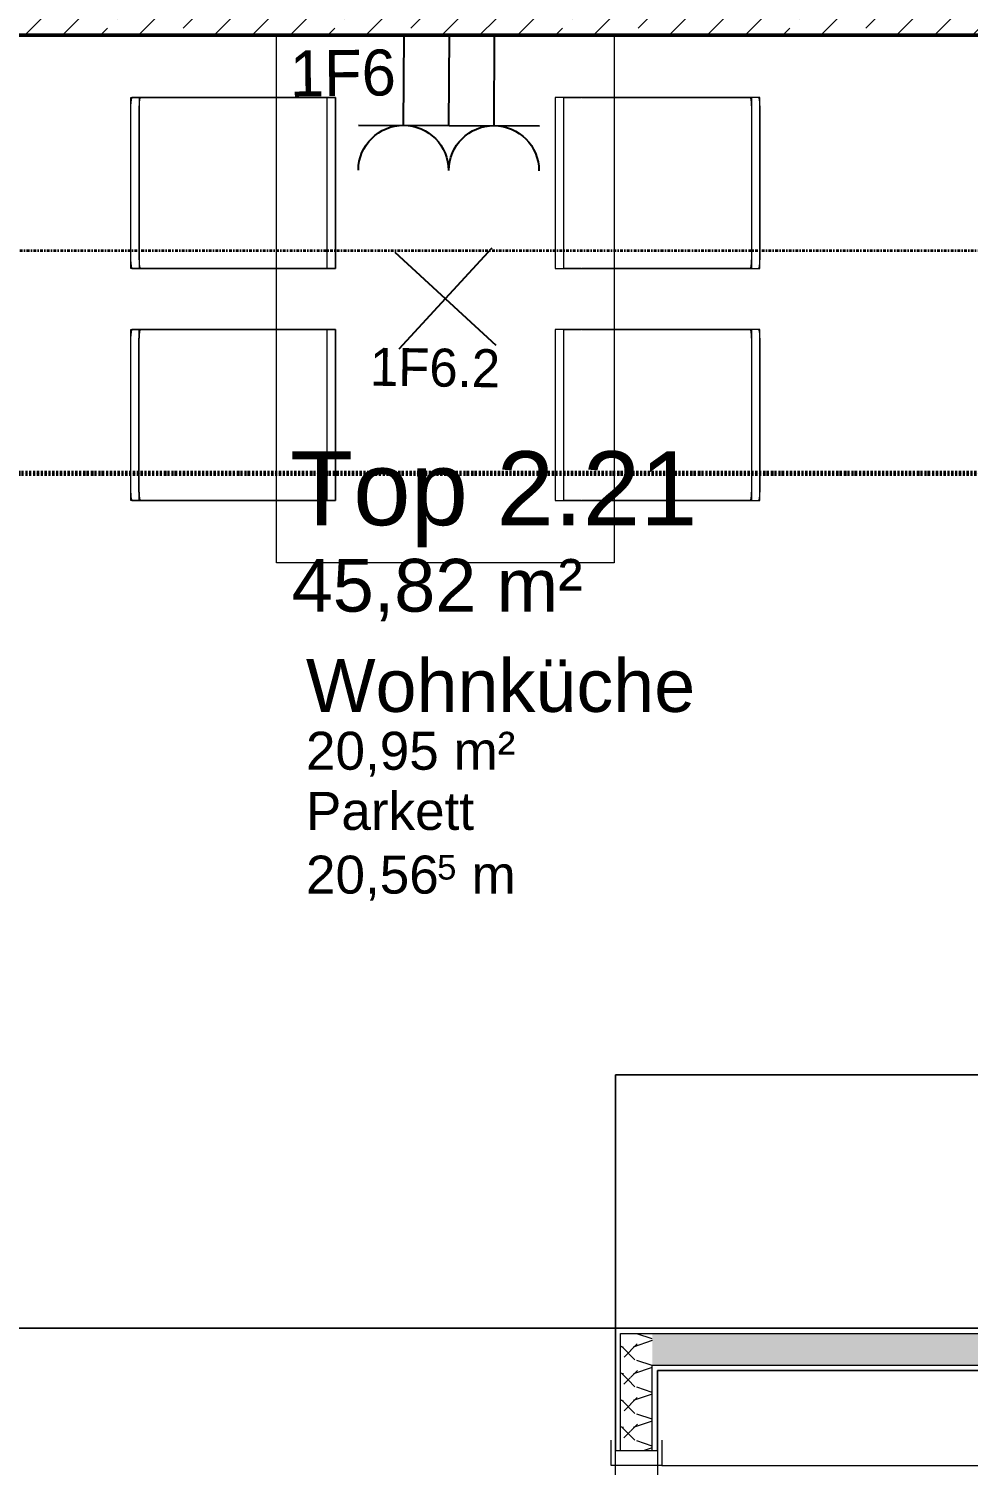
# Model space of a CAD drawing. Header units: metres. Extents: x -17679 to 22565, y -12299 to 33430.
# Drawn here: x 6841 to 9066, y 9820 to 13222 of the extents above; entities that cross this region are included whole.
import ezdxf
from ezdxf.enums import TextEntityAlignment as Align

# ---------------------------------------------------------------- set-up
doc = ezdxf.new("R2010")
doc.units = ezdxf.units.M
for name, pattern in [('Achse', [0.009, 0.005, -0.002, 0, -0.002]), ('Strich Punkt Mittel', [0.015875, 0.00635, -0.004763, 0, -0.004763]), ('Verdeckt', [0.003, 0.002, -0.001])]:
    doc.linetypes.add(name, pattern=pattern)
doc.layers.get('0').update_dxf_attribs({"color": 252})
for name, color, linetype, lineweight in [('A_Decken', 8, 'Continuous', 13), ('A_Moebel', 6, 'Continuous', 13), ('A_Raeume', 7, 'Continuous', 13), ('A_Raeume_', 7, 'Continuous', 5), ('A_Raeume_Beschriftung_', 7, 'Continuous', 9), ('A_Raster_', 1, 'Continuous', 9), ('A_Tueren', 31, 'Continuous', 13), ('A_Waende', 7, 'Continuous', 13), ('G-ANNO-SYMB_', 111, 'Continuous', 9)]:
    doc.layers.add(name, color=color, linetype=linetype, lineweight=lineweight)
doc.layers.add('E_Steckdose+Schalter', color=150, linetype='Continuous', true_color=0x0b6cf4)
doc.layers.add('ET_LEGENDE - Wohnung$0$800_KO_HI____L', color=130, linetype='Continuous')
doc.styles.add('Arial_1', font='arial.ttf', dxfattribs={"height": 0.175})
doc.styles.add('Arial_2', font='arial.ttf', dxfattribs={"height": 0.09})
doc.styles.add('Arial_3', font='arial.ttf', dxfattribs={"height": 0.05849})
doc.styles.add('Arial_4', font='arial.ttf', dxfattribs={"height": 0.125})
doc.styles.add('ET_LEGENDE - Wohnung$0$ROMANS', font='romans.shx', dxfattribs={"width": 0.6})

# ---------------------------------------------------------------- blocks, each defined once
blk = doc.blocks.new('*U543')
for p, q in [((-70.7, -70.7), (70.7, 70.7)), ((70.7, -70.7), (-70.7, 70.7))]:
    blk.add_line(p, q)
at = {"style": 'ET_LEGENDE - Wohnung$0$ROMANS', "width": 0.6, "flags": 1}
for tag, p in [('RAUMBUCHNUMMER', (0, -400)), ('ANLAGE', (0, -550))]:
    blk.add_attdef(tag, text='', height=100, dxfattribs=at).set_placement(p, align=Align.MIDDLE)
for tag, p in [('TEILANLAGE_NR', (0, -700)), ('KOMPONENTE', (0, -850)), ('KOMPONENTE_NR', (0, -1000)), ('BEZEICHNUNG', (0, -1150)), ('TYP', (0, -1300)), ('HERSTELLER', (0, -1450)), ('MODEL', (0, -1600)), ('LEISTUNG_MAX', (0, -1750)), ('SPEZIFISCH_1', (0, -1900)), ('SPEZIFISCH_2', (0, -2050)), ('SPEZIFISCH_3', (0, -2200)), ('SPEZIFISCH_4', (0, -2350)), ('SPEZIFISCH_5', (0, -2500)), ('GEWERKE_CODE', (0, -2650)), ('LV_POS', (0, -2800)), ('ZAEHLER', (0, -2950)), ('PLATZHALTER_1', (0, -3100)), ('PLATZHALTER_2', (0, -3250)), ('PLATZHALTER_3', (0, -3400)), ('JOBLISTE_VDMA', (0, -3550)), ('ET_SPEZIFISCH_1', (0, -3700)), ('ET_SPEZIFISCH_2', (0, -3850)), ('ET_SPEZIFISCH_3', (0, -4000)), ('ET_SPEZIFISCH_4', (0, -4150)), ('ET_SPEZIFISCH_5', (0, -4300)), ('ET_SPEZIFISCH_6', (0, -4450)), ('ET_SPEZIFISCH_7', (0, -4600))]:
    blk.add_attdef(tag, text='', height=100, dxfattribs=at).set_placement(p, align=Align.MIDDLE_CENTER)
blk = doc.blocks.new('*U552')
for p, q in [((-125.3, 0), (125.3, 0)), ((0, 0), (0, -125))]:
    blk.add_line(p, q)
for centre in [(-62.8, 62.6), (62.5, 62.5)]:
    blk.add_arc(centre, 62.5, 180, 0)
at = {"layer": 'ET_LEGENDE - Wohnung$0$800_KO_HI____L'}
for p, q in [((-62.8, 0.1), (-62.8, -124.9)), ((62.5, 0), (62.5, -125))]:
    blk.add_line(p, q, dxfattribs=at)
at = {"style": 'ET_LEGENDE - Wohnung$0$ROMANS', "width": 0.8, "flags": 1}
for tag, p in [('RAUMBUCHNUMMER', (0, -425)), ('ANLAGE', (0, -595.4)), ('TEILANLAGE_NR', (0, -755.5)), ('KOMPONENTE', (0, -901.3)), ('KOMPONENTE_NR', (0, -1063.3)), ('BEZEICHNUNG', (0, -1205.6)), ('TYP', (0, -1346.7)), ('HERSTELLER', (0, -1514.1)), ('MODEL', (0, -1677.3)), ('LEISTUNG_MAX', (0, -1851.5)), ('SPEZIFISCH_1', (0, -2012.8)), ('SPEZIFISCH_2', (0, -2200)), ('SPEZIFISCH_3', (0, -2374.2)), ('SPEZIFISCH_4', (0, -2548.5)), ('SPEZIFISCH_5', (0, -2722.7)), ('GEWERKE_CODE', (0, -2897)), ('LV_POS', (0, -3071.2)), ('ZAEHLER', (0, -3245.5)), ('PLATZHALTER_1', (0, -3419.7)), ('PLATZHALTER_2', (0, -3594)), ('PLATZHALTER_3', (0, -3768.2)), ('JOBLISTE_VDMA', (0, -3942.5))]:
    blk.add_attdef(tag, text='', height=100, dxfattribs=at).set_placement(p, align=Align.MIDDLE)
blk = doc.blocks.new('UZ_D1 - SL_0800x2000_Zimmertür_Stahlzarge_GK-7175508-263_PP_03DG_BT2')
at = {"layer": 'A_Tueren', "lineweight": 5}
for p, q in [((-0.4, 0.06), (-0.46, 0.06)), ((-0.4, -0.06), (-0.4, 0.06)), ((0.4, 0.06), (0.46, 0.06)), ((0.4, -0.06), (0.4, 0.06)), ((-0.46, -0.06), (-0.4, -0.06)), ((0.46, -0.06), (0.4, -0.06)), ((0.4, -0.06), (0.4, -0.86))]:
    blk.add_line(p, q, dxfattribs=at)
blk.add_arc((0.4, -0.06), 0.8, 180, 270, dxfattribs=at)
blk = doc.blocks.new('Moeb_Esstisch_rechteckig_bear - 125 x 80-V22-263_PP_03DG_BT2')
at = {"layer": 'A_Moebel', "color": 8}
for p, q in [((-1.4191, 0.7452), (-1.4391, 0.7452)), ((-1.4391, 0.7452), (-1.4391, 0.7423)), ((-1.4391, 0.7423), (-1.4391, 0.4)), ((-1.4391, 0.7423), (-1.4391, 0.7225)), ((-1.4391, 0.7423), (-1.4391, 0.6914)), ((-1.4391, 0.7255), (-1.4385, 0.7255)), ((-1.4391, 0.6716), (-1.4391, 0.7225)), ((-1.4384, 0.7255), (-1.4365, 0.7255)), ((-1.4364, 0.7255), (-1.4334, 0.7255)), ((-1.4332, 0.7255), (-1.4291, 0.7255)), ((-1.4291, 0.7255), (-1.4243, 0.7255)), ((-1.4242, 0.7255), (-1.4191, 0.7255)), ((-1.0541, 0.7452), (-1.4191, 0.7452)), ((-1.4191, 0.7452), (-1.0541, 0.7452)), ((-1.4191, 0.7255), (-1.0541, 0.7255)), ((-1.4191, 0.7255), (-1.0541, 0.7255)), ((-1.0341, 0.7452), (-1.0541, 0.7452)), ((-1.0541, 0.7255), (-1.0489, 0.7255)), ((-1.0489, 0.7255), (-1.0442, 0.7255)), ((-1.0441, 0.7255), (-1.0401, 0.7255)), ((-1.0399, 0.7255), (-1.037, 0.7255)), ((-1.0367, 0.7255), (-1.035, 0.7255)), ((-1.0347, 0.7255), (-1.0342, 0.7255)), ((-1.0341, 0.7423), (-1.0341, 0.7452)), ((-1.0341, 0.4), (-1.0341, 0.7423)), ((-1.0341, 0.7225), (-1.0341, 0.7423)), ((-1.0341, 0.6914), (-1.0341, 0.7423)), ((-1.0341, 0.7225), (-1.0341, 0.6716)), ((-0.8691, 0.7452), (-0.8891, 0.7452)), ((-0.8891, 0.7452), (-0.8891, 0.7423)), ((-0.8891, 0.7423), (-0.8891, 0.4)), ((-0.8891, 0.7423), (-0.8891, 0.7225)), ((-0.8891, 0.7423), (-0.8891, 0.6914)), ((-0.8891, 0.7255), (-0.8885, 0.7255)), ((-0.8891, 0.6716), (-0.8891, 0.7225)), ((-0.8884, 0.7255), (-0.8865, 0.7255)), ((-0.8864, 0.7255), (-0.8834, 0.7255)), ((-0.8832, 0.7255), (-0.8791, 0.7255)), ((-0.8791, 0.7255), (-0.8743, 0.7255)), ((-0.8742, 0.7255), (-0.8691, 0.7255)), ((-0.5041, 0.7452), (-0.8691, 0.7452)), ((-0.8691, 0.7452), (-0.5041, 0.7452)), ((-0.8691, 0.7255), (-0.5041, 0.7255)), ((-0.8691, 0.7255), (-0.5041, 0.7255)), ((-0.4841, 0.7452), (-0.5041, 0.7452)), ((-0.5041, 0.7255), (-0.4989, 0.7255)), ((-0.4989, 0.7255), (-0.4942, 0.7255)), ((-0.4941, 0.7255), (-0.4901, 0.7255)), ((-0.4899, 0.7255), (-0.487, 0.7255)), ((-0.4867, 0.7255), (-0.485, 0.7255)), ((-0.4847, 0.7255), (-0.4842, 0.7255)), ((-0.4841, 0.7423), (-0.4841, 0.7452)), ((-0.4841, 0.4), (-0.4841, 0.7423)), ((-0.4841, 0.7225), (-0.4841, 0.7423)), ((-0.4841, 0.6914), (-0.4841, 0.7423)), ((-0.4841, 0.7225), (-0.4841, 0.6716)), ((-1.4391, 0.6914), (-1.4391, 0.6868)), ((-1.4391, 0.6868), (-1.4391, 0.6783)), ((-1.0341, 0.6868), (-1.0341, 0.6914)), ((-1.0341, 0.6783), (-1.0341, 0.6868)), ((-0.8891, 0.6914), (-0.8891, 0.6868)), ((-0.8891, 0.6868), (-0.8891, 0.6783)), ((-0.4841, 0.6868), (-0.4841, 0.6914)), ((-0.4841, 0.6783), (-0.4841, 0.6868)), ((-1.4391, 0.6783), (-1.4391, 0.6663)), ((-1.4391, 0.6193), (-1.4391, 0.6716)), ((-1.4391, 0.6663), (-1.4391, 0.6517)), ((-1.4391, 0.6517), (-1.4391, 0.6353)), ((-1.0341, 0.6663), (-1.0341, 0.6783)), ((-1.0341, 0.6716), (-1.0341, 0.6193)), ((-1.0341, 0.6517), (-1.0341, 0.6663)), ((-1.0341, 0.6353), (-1.0341, 0.6517)), ((-0.8891, 0.6783), (-0.8891, 0.6663)), ((-0.8891, 0.6193), (-0.8891, 0.6716)), ((-0.8891, 0.6663), (-0.8891, 0.6517)), ((-0.8891, 0.6517), (-0.8891, 0.6353)), ((-0.4841, 0.6663), (-0.4841, 0.6783)), ((-0.4841, 0.6716), (-0.4841, 0.6193)), ((-0.4841, 0.6517), (-0.4841, 0.6663)), ((-0.4841, 0.6353), (-0.4841, 0.6517)), ((-1.4391, 0.6353), (-1.4391, 0.6181)), ((-1.4391, 0.4), (-1.4391, 0.6193)), ((-1.4391, 0.6181), (-1.4391, 0.4)), ((-1.0341, 0.6181), (-1.0341, 0.6353)), ((-1.0341, 0.6193), (-1.0341, 0.4)), ((-1.0341, 0.4), (-1.0341, 0.6181)), ((-0.8891, 0.6353), (-0.8891, 0.6181)), ((-0.8891, 0.4), (-0.8891, 0.6193)), ((-0.8891, 0.6181), (-0.8891, 0.4)), ((-0.4841, 0.6181), (-0.4841, 0.6353)), ((-0.4841, 0.6193), (-0.4841, 0.4)), ((-0.4841, 0.4), (-0.4841, 0.6181)), ((-1.5866, 0.4), (-0.3366, 0.4)), ((-1.5866, 0.4), (-0.3366, 0.4)), ((-1.4391, 0.4), (-1.4391, 0.2599)), ((-1.4391, 0.4), (-1.4391, 0.3221)), ((-1.4391, 0.3232), (-1.4391, 0.4)), ((-1.0341, 0.2599), (-1.0341, 0.4)), ((-1.0341, 0.4), (-1.0341, 0.3232)), ((-1.0341, 0.3221), (-1.0341, 0.4)), ((-0.8891, 0.4), (-0.8891, 0.2599)), ((-0.8891, 0.4), (-0.8891, 0.3221)), ((-0.8891, 0.3232), (-0.8891, 0.4)), ((-0.4841, 0.2599), (-0.4841, 0.4)), ((-0.4841, 0.4), (-0.4841, 0.3232)), ((-0.4841, 0.3221), (-0.4841, 0.4)), ((-0.3366, 0.4), (-0.3366, -0.4)), ((-0.3366, 0.4), (-0.3366, -0.4)), ((-1.4391, 0.3232), (-1.4391, 0.2599)), ((-1.4391, 0.3117), (-1.4391, 0.3221)), ((-1.4391, 0.3018), (-1.4391, 0.3117)), ((-1.0341, 0.2599), (-1.0341, 0.3232)), ((-1.0341, 0.3221), (-1.0341, 0.3117)), ((-1.0341, 0.3117), (-1.0341, 0.2932)), ((-0.8891, 0.3232), (-0.8891, 0.2599)), ((-0.8891, 0.3117), (-0.8891, 0.3221)), ((-0.8891, 0.2932), (-0.8891, 0.3117)), ((-0.4841, 0.2599), (-0.4841, 0.3232)), ((-0.4841, 0.3221), (-0.4841, 0.2932)), ((-1.4391, 0.2932), (-1.4391, 0.3018)), ((-1.4391, 0.2863), (-1.4391, 0.2928)), ((-1.4391, 0.2818), (-1.4391, 0.2863)), ((-1.4391, 0.2798), (-1.4391, 0.2818)), ((-1.4391, 0.2798), (-1.4391, 0.2599)), ((-1.4391, 0.2798), (-1.0341, 0.2798)), ((-1.0341, 0.2928), (-1.0341, 0.2798)), ((-1.0341, 0.2599), (-1.0341, 0.2798)), ((-0.8891, 0.2818), (-0.8891, 0.2928)), ((-0.8891, 0.2798), (-0.8891, 0.2818)), ((-0.8891, 0.2798), (-0.8891, 0.2599)), ((-0.8891, 0.2798), (-0.4841, 0.2798)), ((-0.4841, 0.2928), (-0.4841, 0.2863)), ((-0.4841, 0.2863), (-0.4841, 0.2818)), ((-0.4841, 0.2818), (-0.4841, 0.2798)), ((-0.4841, 0.2599), (-0.4841, 0.2798)), ((-1.4391, 0.2599), (-1.0341, 0.2599)), ((-1.4391, 0.2599), (-1.0341, 0.2599)), ((-0.8891, 0.2599), (-0.4841, 0.2599)), ((-0.8891, 0.2599), (-0.4841, 0.2599)), ((-1.4391, -0.2599), (-1.0341, -0.2599)), ((-1.4391, -0.4), (-1.4391, -0.2599)), ((-1.4391, -0.2599), (-1.4391, -0.3232)), ((-1.4391, -0.2599), (-1.4391, -0.2798)), ((-1.0341, -0.2599), (-1.4391, -0.2599)), ((-1.0341, -0.2599), (-1.0341, -0.4)), ((-1.0341, -0.2798), (-1.0341, -0.2599)), ((-1.0341, -0.3232), (-1.0341, -0.2599)), ((-0.8891, -0.2599), (-0.4841, -0.2599)), ((-0.8891, -0.4), (-0.8891, -0.2599)), ((-0.8891, -0.2599), (-0.8891, -0.3232)), ((-0.8891, -0.2599), (-0.8891, -0.2798)), ((-0.4841, -0.2599), (-0.8891, -0.2599)), ((-0.4841, -0.2599), (-0.4841, -0.4)), ((-0.4841, -0.2798), (-0.4841, -0.2599)), ((-0.4841, -0.3232), (-0.4841, -0.2599)), ((-1.4391, -0.2818), (-1.4391, -0.2798)), ((-1.0341, -0.2798), (-1.4391, -0.2798)), ((-1.4391, -0.2928), (-1.4391, -0.2818)), ((-1.4391, -0.3018), (-1.4391, -0.2932)), ((-1.4391, -0.3221), (-1.4391, -0.3018)), ((-1.0341, -0.2798), (-1.0341, -0.2818)), ((-1.0341, -0.2818), (-1.0341, -0.2928)), ((-1.0341, -0.2932), (-1.0341, -0.3221)), ((-0.8891, -0.2928), (-0.8891, -0.2798)), ((-0.4841, -0.2798), (-0.8891, -0.2798)), ((-0.8891, -0.3221), (-0.8891, -0.2932)), ((-0.4841, -0.2798), (-0.4841, -0.2928)), ((-0.4841, -0.2932), (-0.4841, -0.3221)), ((-1.4391, -0.3221), (-1.4391, -0.4)), ((-1.4391, -0.4), (-1.4391, -0.3232)), ((-1.0341, -0.4), (-1.0341, -0.3221)), ((-1.0341, -0.3232), (-1.0341, -0.4)), ((-0.8891, -0.3221), (-0.8891, -0.4)), ((-0.8891, -0.4), (-0.8891, -0.3232)), ((-0.4841, -0.4), (-0.4841, -0.3221)), ((-0.4841, -0.3232), (-0.4841, -0.4)), ((-0.3366, -0.4), (-1.5866, -0.4)), ((-0.3366, -0.4), (-1.5866, -0.4)), ((-1.4391, -0.7423), (-1.4391, -0.4)), ((-1.4391, -0.6193), (-1.4391, -0.4)), ((-1.4391, -0.4), (-1.4391, -0.6181)), ((-1.0341, -0.4), (-1.0341, -0.7423)), ((-1.0341, -0.6181), (-1.0341, -0.4)), ((-1.0341, -0.4), (-1.0341, -0.6193)), ((-0.8891, -0.7423), (-0.8891, -0.4)), ((-0.8891, -0.6193), (-0.8891, -0.4)), ((-0.8891, -0.4), (-0.8891, -0.6181)), ((-0.4841, -0.4), (-0.4841, -0.7423)), ((-0.4841, -0.6181), (-0.4841, -0.4)), ((-0.4841, -0.4), (-0.4841, -0.6193)), ((-1.4391, -0.6181), (-1.4391, -0.6353)), ((-1.4391, -0.6716), (-1.4391, -0.6193)), ((-1.4391, -0.6353), (-1.4391, -0.6517)), ((-1.0341, -0.6353), (-1.0341, -0.6181)), ((-1.0341, -0.6193), (-1.0341, -0.6716)), ((-1.0341, -0.6517), (-1.0341, -0.6353)), ((-0.8891, -0.6181), (-0.8891, -0.6353)), ((-0.8891, -0.6716), (-0.8891, -0.6193)), ((-0.8891, -0.6353), (-0.8891, -0.6517)), ((-0.4841, -0.6353), (-0.4841, -0.6181)), ((-0.4841, -0.6193), (-0.4841, -0.6716)), ((-0.4841, -0.6517), (-0.4841, -0.6353)), ((-1.4391, -0.6517), (-1.4391, -0.6663)), ((-1.4391, -0.6663), (-1.4391, -0.6783)), ((-1.4391, -0.7225), (-1.4391, -0.6716)), ((-1.4391, -0.6783), (-1.4391, -0.6868)), ((-1.0341, -0.6663), (-1.0341, -0.6517)), ((-1.0341, -0.6783), (-1.0341, -0.6663)), ((-1.0341, -0.6716), (-1.0341, -0.7225)), ((-1.0341, -0.6868), (-1.0341, -0.6783)), ((-0.8891, -0.6517), (-0.8891, -0.6663)), ((-0.8891, -0.6663), (-0.8891, -0.6783)), ((-0.8891, -0.7225), (-0.8891, -0.6716)), ((-0.8891, -0.6783), (-0.8891, -0.6868)), ((-0.4841, -0.6663), (-0.4841, -0.6517)), ((-0.4841, -0.6783), (-0.4841, -0.6663)), ((-0.4841, -0.6716), (-0.4841, -0.7225)), ((-0.4841, -0.6868), (-0.4841, -0.6783)), ((-1.4391, -0.6868), (-1.4391, -0.6914)), ((-1.4391, -0.6914), (-1.4391, -0.7423)), ((-1.0341, -0.6914), (-1.0341, -0.6868)), ((-1.0341, -0.7423), (-1.0341, -0.6914)), ((-0.8891, -0.6868), (-0.8891, -0.6914)), ((-0.8891, -0.6914), (-0.8891, -0.7423)), ((-0.4841, -0.6914), (-0.4841, -0.6868)), ((-0.4841, -0.7423), (-0.4841, -0.6914)), ((-1.4391, -0.7225), (-1.4391, -0.7423)), ((-1.4391, -0.7255), (-1.4385, -0.7255)), ((-1.4391, -0.7452), (-1.4391, -0.7423)), ((-1.4191, -0.7452), (-1.4391, -0.7452)), ((-1.4384, -0.7255), (-1.4365, -0.7255)), ((-1.4364, -0.7255), (-1.4334, -0.7255)), ((-1.4332, -0.7255), (-1.4291, -0.7255)), ((-1.4291, -0.7255), (-1.4243, -0.7255)), ((-1.4242, -0.7255), (-1.4191, -0.7255)), ((-1.4191, -0.7255), (-1.0541, -0.7255)), ((-1.0541, -0.7255), (-1.4191, -0.7255)), ((-1.0541, -0.7452), (-1.4191, -0.7452)), ((-1.0541, -0.7452), (-1.4191, -0.7452)), ((-1.0541, -0.7255), (-1.0489, -0.7255)), ((-1.0341, -0.7452), (-1.0541, -0.7452)), ((-1.0489, -0.7255), (-1.0442, -0.7255)), ((-1.0441, -0.7255), (-1.0401, -0.7255)), ((-1.0399, -0.7255), (-1.037, -0.7255)), ((-1.0367, -0.7255), (-1.035, -0.7255)), ((-1.0347, -0.7255), (-1.0342, -0.7255)), ((-1.0341, -0.7423), (-1.0341, -0.7225)), ((-1.0341, -0.7423), (-1.0341, -0.7452)), ((-0.8891, -0.7225), (-0.8891, -0.7423)), ((-0.8891, -0.7255), (-0.8885, -0.7255)), ((-0.8891, -0.7452), (-0.8891, -0.7423)), ((-0.8691, -0.7452), (-0.8891, -0.7452)), ((-0.8884, -0.7255), (-0.8865, -0.7255)), ((-0.8864, -0.7255), (-0.8834, -0.7255)), ((-0.8832, -0.7255), (-0.8791, -0.7255)), ((-0.8791, -0.7255), (-0.8743, -0.7255)), ((-0.8742, -0.7255), (-0.8691, -0.7255)), ((-0.8691, -0.7255), (-0.5041, -0.7255)), ((-0.5041, -0.7255), (-0.8691, -0.7255)), ((-0.5041, -0.7452), (-0.8691, -0.7452)), ((-0.5041, -0.7452), (-0.8691, -0.7452)), ((-0.5041, -0.7255), (-0.4989, -0.7255)), ((-0.4841, -0.7452), (-0.5041, -0.7452)), ((-0.4989, -0.7255), (-0.4942, -0.7255)), ((-0.4941, -0.7255), (-0.4901, -0.7255)), ((-0.4899, -0.7255), (-0.487, -0.7255)), ((-0.4867, -0.7255), (-0.485, -0.7255)), ((-0.4847, -0.7255), (-0.4842, -0.7255)), ((-0.4841, -0.7423), (-0.4841, -0.7225)), ((-0.4841, -0.7423), (-0.4841, -0.7452))]:
    blk.add_line(p, q, dxfattribs=at)
for centre, major_axis, start_param, end_param in [((-1.4191, 0.7423), (-0.02, 0), 4.712389, 6.283185), ((-1.4191, 0.7225), (-0.02, 0), 4.712389, 6.283185), ((-1.0541, 0.7423), (-0.02, 0), 3.141593, 4.712389), ((-1.0541, 0.7225), (0.02, 0), 0, 1.570796), ((-0.8691, 0.7423), (0.02, 0), 1.570796, 3.141593), ((-0.8691, 0.7225), (-0.02, 0), 4.712389, 6.283185), ((-0.5041, 0.7423), (0.02, 0), 0, 1.570796), ((-0.5041, 0.7225), (0.02, 0), 0, 1.570796), ((-1.4191, -0.7225), (0.02, 0), 3.141593, 4.712389), ((-1.4191, -0.7423), (0.02, 0), 3.141593, 4.712389), ((-1.0541, -0.7225), (-0.02, 0), 1.570796, 3.141593), ((-1.0541, -0.7423), (0.02, 0), 4.712389, 6.283185), ((-0.8691, -0.7225), (-0.02, 0), 0, 1.570796), ((-0.8691, -0.7423), (0.02, 0), 3.141593, 4.712389), ((-0.5041, -0.7225), (0.02, 0), 4.712389, 6.283185), ((-0.5041, -0.7423), (-0.02, 0), 1.570796, 3.141593)]:
    blk.add_ellipse(centre, major_axis=major_axis, ratio=0.147809, start_param=start_param, end_param=end_param, dxfattribs=at)
blk = doc.blocks.new('Moeb_Schrank - Sideboard_50cm-V28-263_PP_03DG_BT2')
at = {"layer": 'A_Moebel', "color": 8}
for p, q in [((3.7844, 0.6), (0, 0.6)), ((0, 0.6), (0, 0)), ((0, 0), (0, 0.6)), ((0, 0.6), (3.7844, 0.6)), ((3.7844, 0.6), (3.7844, 0)), ((3.7844, 0), (0, 0))]:
    blk.add_line(p, q, dxfattribs=at)
blk = doc.blocks.new('6546546')
at = {"layer": 'A_Waende', "lineweight": 5, "true_color": 0x636466}
h = blk.add_hatch(dxfattribs=at)
h.set_pattern_fill('FP_2', color=251, style=0, pattern_type=2)
h.set_pattern_definition([(45, (0, 0), (-0.08980256, 0.08980256), []), (45, (0.0898, 0), (-0.08980256, 0.08980256), [0.0635, -0.03175])])
h.paths.add_polyline_path([(-44.9533, 69.4139), (-44.9533, 69.4139), (-44.9533, 69.4396)])
h.paths.add_polyline_path([(-37.7083, 69.4137), (-37.7083, 69.4139), (-37.7083, 69.5937), (-45.0283, 69.5937), (-45.0283, 69.4139), (-38.24, 69.4137)])
h = blk.add_hatch(dxfattribs=at)
h.set_pattern_fill('FP_63', color=251, angle=247.64, style=0, pattern_type=2)
h.set_pattern_definition([(134.998, (-41.39292, 65.71163), (-0.253995, 0.127012), [0.02245, -0.15715]), (134.998, (-41.50444, 65.75859), (-0.253995, 0.127012), [0.02245, -0.15715]), (134.998, (-41.39305, 65.7744), (-0.253995, 0.127012), [0.02245, -0.15715]), (134.998, (-41.50419, 65.82228), (-0.253995, 0.127012), [0.02245, -0.15715]), (161.563, (-41.408374, 65.72664), (-0.5079932, 0.1270184), [0.0502, -0.35141]), (161.563, (-41.45668, 65.743265), (-0.5079932, 0.1270184), [0.0502, -0.35141]), (161.563, (-41.40905, 65.790713), (-0.5079932, 0.1270184), [0.0502, -0.35141]), (161.563, (-41.45643, 65.80696), (-0.5079932, 0.1270184), [0.0502, -0.35141]), (224.998, (-41.50438, 65.7272), (0.254004, 0.126995), [0.02245, -0.15715]), (224.998, (-41.39305, 65.7744), (0.254004, 0.126995), [0.02245, -0.15715]), (224.998, (-41.50413, 65.7909), (0.254004, 0.126995), [0.02245, -0.15715]), (224.998, (-41.3928, 65.838095), (0.254004, 0.126995), [0.02245, -0.15715]), (198.433, (-41.45668, 65.743265), (0.508002, 0.126983), [0.0502, -0.35141]), (198.433, (-41.408984, 65.75933), (0.508002, 0.126983), [0.0502, -0.35141]), (198.433, (-41.45643, 65.80696), (0.508002, 0.126983), [0.0502, -0.35141]), (198.433, (-41.409115, 65.822097), (0.508002, 0.126983), [0.0502, -0.35141])])
h.paths.add_polyline_path([(-41.4054, 65.0712), (-41.4054, 65.0712), (-41.4054, 65.1912), (-41.4804, 65.1912), (-41.4804, 65.0712)])
h.paths.add_polyline_path([(-41.4053, 66.0612), (-41.4053, 66.3387), (-41.4803, 66.3387), (-41.4803, 66.0612)])
h = blk.add_hatch(dxfattribs=at)
h.set_pattern_fill('FP_64', color=251, angle=-112.36, style=0, pattern_type=2)
h.set_pattern_definition([(44.998, (-39.55012, 66.25115), (0.1270123, 0.2539954), [0.02245, -0.15715]), (44.998, (-39.50316, 66.36267), (0.1270123, 0.2539954), [0.02245, -0.15715]), (44.998, (-39.48735, 66.25128), (0.1270123, 0.2539954), [0.02245, -0.15715]), (44.998, (-39.43947, 66.36242), (0.1270123, 0.2539954), [0.02245, -0.15715]), (71.563, (-39.53473, 66.267526), (0.1270184, 0.5079932), [0.0502, -0.35141]), (71.563, (-39.518484, 66.31491), (0.1270184, 0.5079932), [0.0502, -0.35141]), (71.563, (-39.471037, 66.267277), (0.1270184, 0.5079932), [0.0502, -0.35141]), (71.563, (-39.455715, 66.31504), (0.1270184, 0.5079932), [0.0502, -0.35141]), (134.998, (-39.53455, 66.362605), (0.1269946, -0.2540043), [0.02245, -0.15715]), (134.998, (-39.48735, 66.25128), (0.1269946, -0.2540043), [0.02245, -0.15715]), (134.998, (-39.47085, 66.362355), (0.1269946, -0.2540043), [0.02245, -0.15715]), (134.998, (-39.423655, 66.25103), (0.1269946, -0.2540043), [0.02245, -0.15715]), (108.433, (-39.518484, 66.31491), (0.12698295, -0.5080021), [0.0502, -0.35141]), (108.433, (-39.50242, 66.26721), (0.12698295, -0.5080021), [0.0502, -0.35141]), (108.433, (-39.455715, 66.31504), (0.12698295, -0.5080021), [0.0502, -0.35141]), (108.433, (-39.439652, 66.267342), (0.12698295, -0.5080021), [0.0502, -0.35141])])
h.paths.add_polyline_path([(-37.7084, 66.2636), (-37.7084, 66.3386), (-41.3928, 66.3387), (-41.3928, 66.2637), (-37.7084, 66.2636)])
h.paths.add_polyline_path([(-41.3929, 66.2637), (-41.3928, 66.2637), (-41.3929, 66.3387), (-41.4053, 66.3387), (-41.4053, 66.2637)])
at = {"layer": 'A_Decken', "color": 251, "true_color": 0x636466}
blk.add_line((-41.4928, 66.3512), (-37.7084, 66.3511), dxfattribs=at)
at = {"layer": 'A_Raeume', "color": 251, "linetype": 'Verdeckt', "true_color": 0x636466}
for p, q in [((-43.1733, 66.3512), (-41.4928, 66.3512)), ((-41.4928, 66.3512), (-41.4428, 66.3512))]:
    blk.add_line(p, q, dxfattribs=at)
at = {"layer": 'A_Raeume_', "color": 251, "true_color": 0x636466, "flags": 128}
for points in [[(-37.7083, 69.4137), (-44.9283, 69.4139), (-44.9284, 67.0139), (-43.1733, 67.0138), (-43.1733, 66.3512), (-41.5958, 66.3512), (-41.4428, 66.3512), (-37.7084, 66.3511)], [(-43.9835, 65.0563), (-41.4929, 65.0562), (-41.4928, 66.3512), (-43.1733, 66.3512), (-43.1733, 66.8888), (-44.9659, 66.8889), (-44.966, 65.0563)], [(-37.7085, 62.7736), (-37.7084, 66.2511), (-41.3928, 66.2512), (-41.3928, 66.2134), (-41.3929, 65.1592), (-41.3929, 65.0712), (-41.3929, 65.0062), (-41.3929, 62.8237), (-41.3929, 62.7737)]]:
    blk.add_lwpolyline(points, close=True, dxfattribs=at)
at = {"layer": 'A_Raster_', "color": 251, "linetype": 'Strich Punkt Mittel', "lineweight": 35, "true_color": 0x636466}
blk.add_line((-56.2432, 68.9041), (-32.1346, 68.9034), dxfattribs=at)
at = {"layer": 'A_Waende', "color": 251, "lineweight": 50, "true_color": 0x636466}
blk.add_line((-45.0283, 69.4139), (-37.7083, 69.4137), dxfattribs=at)
at = {"layer": 'A_Waende', "color": 251, "true_color": 0x636466}
for p, q in [((-41.4928, 66.3512), (-41.4928, 66.0612)), ((-41.4803, 66.0612), (-41.4803, 66.3387)), ((-41.4803, 66.3387), (-37.7084, 66.3386)), ((-41.4053, 66.0612), (-41.4053, 66.2637)), ((-41.4053, 66.2637), (-37.7084, 66.2636)), ((-41.3928, 66.0612), (-41.3928, 66.2512)), ((-41.3928, 66.2512), (-37.7084, 66.2511)), ((-41.4928, 66.0612), (-41.4803, 66.0612)), ((-41.4053, 66.0612), (-41.3928, 66.0612))]:
    blk.add_line(p, q, dxfattribs=at)
at = {"layer": 'A_Waende', "color": 251, "lineweight": 5, "true_color": 0x636466}
blk.add_line((-41.4803, 66.0612), (-41.4053, 66.0612), dxfattribs=at)
at = {"layer": 'G-ANNO-SYMB_', "color": 251, "linetype": 'Achse', "lineweight": 70, "true_color": 0x636466}
blk.add_line((-56.4129, 68.3763), (-34.7534, 68.3763), dxfattribs=at)
at = {"layer": 'A_Moebel', "color": 251, "true_color": 0x636466}
for name, p, rotation in [('Moeb_Esstisch_rechteckig_bear - 125 x 80-V22-263_PP_03DG_BT2', (-41.8957, 67.8272), 269.9982758784546), ('Moeb_Schrank - Sideboard_50cm-V28-263_PP_03DG_BT2', (-41.4928, 66.3512), 359.9982758785824)]:
    blk.add_blockref(name, p, dxfattribs=dict(at, rotation=rotation))
at = {"layer": 'A_Tueren', "color": 251, "true_color": 0x636466, "rotation": 89.99827587845579}
blk.add_blockref('UZ_D1 - SL_0800x2000_Zimmertür_Stahlzarge_GK-7175508-263_PP_03DG_BT2', (-41.4429, 65.6262), dxfattribs=at)
at = {"layer": 'A_Raeume_Beschriftung_', "color": 251, "true_color": 0x636466, "attachment_point": 1}
for s, insert, char_height, width, style in [('Top 2.21', (-42.2632, 68.4281), 0.175, 1.190506, 'Arial_1'), ('45,82 m²', (-42.2593, 68.1733), 0.125, 0.837763, 'Arial_4'), ('Wohnküche', (-42.2257, 67.9359), 0.125, 1.110337, 'Arial_4'), ('20,95 m²', (-42.2257, 67.7639), 0.09, 0.58924, 'Arial_2'), ('Parkett', (-42.2257, 67.6214), 0.09, 0.464979, 'Arial_2'), ('20,56', (-42.2257, 67.4705), 0.09, 0.376793, 'Arial_2'), ('5', (-41.9148, 67.4723), 0.0585, 0.056118, 'Arial_3'), (' m', (-41.8685, 67.4705), 0.09, 0.164346, 'Arial_2')]:
    blk.add_mtext(s, dxfattribs=dict(at, insert=insert, char_height=char_height, width=width, style=style))

msp = doc.modelspace()

# ---------------------------------------------------------------- block references
at = {"xscale": 1000, "yscale": 1000, "zscale": 1000}
msp.add_blockref('6546546', (49723.1, -56206.7), dxfattribs=at)
at = {"layer": 'E_Steckdose+Schalter'}
for name, p, xscale, yscale, zscale, rotation in [('*U552', (7836.1, 12993.3), -1.709411511611679, 1.709411511611679, 1.70941151161168, 179.756945075185), ('*U543', (7827.5, 12583.1), 1.626603779674895, 1.626603779674895, 1.626603779674895, 182.2804756445144)]:
    msp.add_blockref(name, p, dxfattribs=dict(at, xscale=xscale, yscale=yscale, zscale=zscale, rotation=rotation))

# ---------------------------------------------------------------- texts
at = {"color": 212}
for s, height, rotation, p in [('1F6', 108.9, 0.6968, (7460, 13061.5)), ('1F6.2', 90.04, 359.2205, (7648.7, 12376.9))]:
    msp.add_text(s, height=height, rotation=rotation, dxfattribs=at).set_placement(p)

doc.saveas('drawing.dxf')
